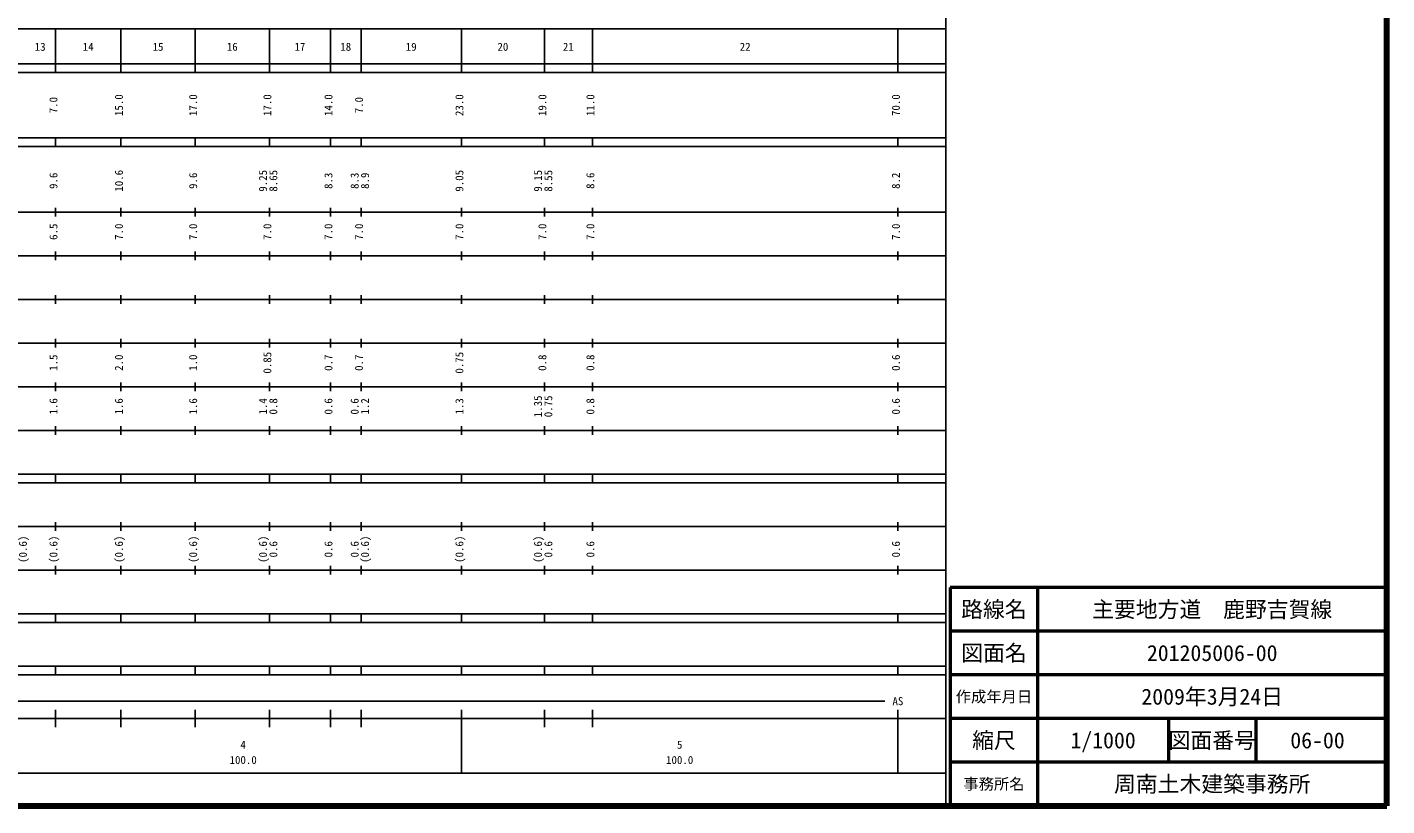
# Model space of a CAD drawing. Units: millimetres on the paper, enlarged 1000 times. Extents: x -31365771 to 680000, y -195175903 to 380000.
# Drawn here: x 368525 to 680000, y 20000 to 198357 of the extents above; entities that cross this region are included whole.
import ezdxf
from ezdxf.enums import TextEntityAlignment as Align

# ---------------------------------------------------------------- set-up
doc = ezdxf.new("R2010")
doc.units = ezdxf.units.MM
doc.header["$LTSCALE"] = 1000
for name, color, linetype, lineweight in [('M-TTL', 2, 'Continuous', 140), ('M-TTL-BAND', 7, 'Continuous', 25), ('M-TTL-FRAM', 2, 'Continuous', 50), ('M-TTL-LINE', 7, 'Continuous', 50)]:
    doc.layers.add(name, color=color, linetype=linetype, lineweight=lineweight)
doc.layers.add('M-TTL-TXT', color=7, linetype='Continuous')
doc.styles.add('ＭＳ ゴシック', font='')
doc.styles.get('ＭＳ ゴシック').set_extended_font_data('MS Gothic')

msp = doc.modelspace()

# ---------------------------------------------------------------- linework, layer by layer
at = {"layer": 'M-TTL'}
for p, q in [((680000, 20000), (680000, 380000)), ((40000, 20000), (680000, 20000))]:
    msp.add_line(p, q, dxfattribs=at)
at = {"layer": 'M-TTL-BAND'}
for p, q in [((579000, 20000), (579000, 370000)), ((68000, 198000), (579000, 198000)), ((375000, 188000), (375000, 198000)), ((390000, 188000), (390000, 198000)), ((407000, 188000), (407000, 198000)), ((424000, 188000), (424000, 198000)), ((438000, 188000), (438000, 198000)), ((445000, 188000), (445000, 198000)), ((468000, 188000), (468000, 198000)), ((487000, 188000), (487000, 198000)), ((498000, 188000), (498000, 198000)), ((568000, 188000), (568000, 198000)), ((40000, 190000), (579000, 190000)), ((40000, 188000), (579000, 188000)), ((40000, 173000), (579000, 173000)), ((375000, 171000), (375000, 173000)), ((390000, 171000), (390000, 173000)), ((407000, 171000), (407000, 173000)), ((424000, 171000), (424000, 173000)), ((438000, 171000), (438000, 173000)), ((445000, 171000), (445000, 173000)), ((468000, 171000), (468000, 173000)), ((487000, 171000), (487000, 173000)), ((498000, 171000), (498000, 173000)), ((568000, 171000), (568000, 173000)), ((40000, 171000), (579000, 171000)), ((40000, 156000), (579000, 156000)), ((375000, 155000), (375000, 157000)), ((390000, 155000), (390000, 157000)), ((407000, 155000), (407000, 157000)), ((424000, 155000), (424000, 157000)), ((438000, 155000), (438000, 157000)), ((445000, 155000), (445000, 157000)), ((468000, 155000), (468000, 157000)), ((487000, 155000), (487000, 157000)), ((498000, 155000), (498000, 157000)), ((568000, 155000), (568000, 157000)), ((375000, 145000), (375000, 147000)), ((390000, 145000), (390000, 147000)), ((407000, 145000), (407000, 147000)), ((424000, 145000), (424000, 147000)), ((438000, 145000), (438000, 147000)), ((445000, 145000), (445000, 147000)), ((468000, 145000), (468000, 147000)), ((487000, 145000), (487000, 147000)), ((498000, 145000), (498000, 147000)), ((568000, 145000), (568000, 147000)), ((46000, 146000), (579000, 146000)), ((52000, 136000), (579000, 136000)), ((375000, 135000), (375000, 137000)), ((390000, 135000), (390000, 137000)), ((407000, 135000), (407000, 137000)), ((424000, 135000), (424000, 137000)), ((438000, 135000), (438000, 137000)), ((445000, 135000), (445000, 137000)), ((468000, 135000), (468000, 137000)), ((487000, 135000), (487000, 137000)), ((498000, 135000), (498000, 137000)), ((568000, 135000), (568000, 137000)), ((46000, 126000), (579000, 126000)), ((375000, 125000), (375000, 127000)), ((390000, 125000), (390000, 127000)), ((407000, 125000), (407000, 127000)), ((424000, 125000), (424000, 127000)), ((438000, 125000), (438000, 127000)), ((445000, 125000), (445000, 127000)), ((468000, 125000), (468000, 127000)), ((487000, 125000), (487000, 127000)), ((498000, 125000), (498000, 127000)), ((568000, 125000), (568000, 127000)), ((52000, 116000), (579000, 116000)), ((375000, 115000), (375000, 117000)), ((390000, 115000), (390000, 117000)), ((407000, 115000), (407000, 117000)), ((424000, 115000), (424000, 117000)), ((438000, 115000), (438000, 117000)), ((445000, 115000), (445000, 117000)), ((468000, 115000), (468000, 117000)), ((487000, 115000), (487000, 117000)), ((498000, 115000), (498000, 117000)), ((568000, 115000), (568000, 117000)), ((46000, 106000), (579000, 106000)), ((375000, 105000), (375000, 107000)), ((390000, 105000), (390000, 107000)), ((407000, 105000), (407000, 107000)), ((424000, 105000), (424000, 107000)), ((438000, 105000), (438000, 107000)), ((445000, 105000), (445000, 107000)), ((468000, 105000), (468000, 107000)), ((487000, 105000), (487000, 107000)), ((498000, 105000), (498000, 107000)), ((568000, 105000), (568000, 107000)), ((40000, 96000), (579000, 96000)), ((40000, 94000), (579000, 94000)), ((375000, 94000), (375000, 96000)), ((390000, 94000), (390000, 96000)), ((407000, 94000), (407000, 96000)), ((424000, 94000), (424000, 96000)), ((438000, 94000), (438000, 96000)), ((445000, 94000), (445000, 96000)), ((468000, 94000), (468000, 96000)), ((487000, 94000), (487000, 96000)), ((498000, 94000), (498000, 96000)), ((568000, 94000), (568000, 96000)), ((375000, 83000), (375000, 85000)), ((390000, 83000), (390000, 85000)), ((407000, 83000), (407000, 85000)), ((424000, 83000), (424000, 85000)), ((438000, 83000), (438000, 85000)), ((445000, 83000), (445000, 85000)), ((468000, 83000), (468000, 85000)), ((487000, 83000), (487000, 85000)), ((498000, 83000), (498000, 85000)), ((568000, 83000), (568000, 85000)), ((49000, 84000), (579000, 84000)), ((375000, 73000), (375000, 75000)), ((390000, 73000), (390000, 75000)), ((407000, 73000), (407000, 75000)), ((424000, 73000), (424000, 75000)), ((438000, 73000), (438000, 75000)), ((445000, 73000), (445000, 75000)), ((468000, 73000), (468000, 75000)), ((487000, 73000), (487000, 75000)), ((498000, 73000), (498000, 75000)), ((568000, 73000), (568000, 75000)), ((40000, 74000), (579000, 74000)), ((40000, 64000), (579000, 64000)), ((375000, 62000), (375000, 64000)), ((390000, 62000), (390000, 64000)), ((407000, 62000), (407000, 64000)), ((424000, 62000), (424000, 64000)), ((438000, 62000), (438000, 64000)), ((445000, 62000), (445000, 64000)), ((468000, 62000), (468000, 64000)), ((487000, 62000), (487000, 64000)), ((498000, 62000), (498000, 64000)), ((568000, 62000), (568000, 64000)), ((40000, 62000), (579000, 62000)), ((40000, 52000), (579000, 52000)), ((40000, 50000), (579000, 50000)), ((375000, 50000), (375000, 52000)), ((390000, 50000), (390000, 52000)), ((407000, 50000), (407000, 52000)), ((424000, 50000), (424000, 52000)), ((438000, 50000), (438000, 52000)), ((445000, 50000), (445000, 52000)), ((468000, 50000), (468000, 52000)), ((487000, 50000), (487000, 52000)), ((498000, 50000), (498000, 52000)), ((568000, 50000), (568000, 52000)), ((71000, 44000), (565000, 44000)), ((375000, 38000), (375000, 42000)), ((390000, 38000), (390000, 42000)), ((407000, 38000), (407000, 42000)), ((424000, 38000), (424000, 42000)), ((438000, 38000), (438000, 42000)), ((445000, 38000), (445000, 42000)), ((468000, 27500), (468000, 42000)), ((487000, 38000), (487000, 42000)), ((498000, 38000), (498000, 42000)), ((568000, 27500), (568000, 42000)), ((40000, 40000), (579000, 40000)), ((68000, 27500), (579000, 27500))]:
    msp.add_line(p, q, dxfattribs=at)
at = {"layer": 'M-TTL-FRAM'}
for p, q in [((680000, 70000), (580000, 70000)), ((580000, 70000), (580000, 20000))]:
    msp.add_line(p, q, dxfattribs=at)
at = {"layer": 'M-TTL-LINE'}
for p, q in [((600000, 70000), (600000, 20000)), ((680000, 60000), (580000, 60000)), ((680000, 50000), (580000, 50000)), ((680000, 40000), (580000, 40000)), ((630000, 40000), (630000, 30000)), ((650000, 40000), (650000, 30000)), ((680000, 30000), (580000, 30000))]:
    msp.add_line(p, q, dxfattribs=at)

# ---------------------------------------------------------------- texts
at = {"layer": 'M-TTL-BAND', "style": 'ＭＳ ゴシック'}
for s, p in [('13', (371500, 192405)), ('14', (382500, 192405)), ('15', (398500, 192405)), ('16', (415500, 192405)), ('17', (431000, 192405)), ('18', (441500, 192405)), ('19', (456500, 192405)), ('20', (477500, 192405)), ('21', (492500, 192405)), ('22', (533000, 192405)), ('AS', (568000, 42500)), ('4', (418000, 32523)), ('5', (518000, 32523)), ('100.0', (418000, 29033)), ('100.0', (518000, 29033))]:
    msp.add_text(s, height=1833, dxfattribs=at).set_placement(p, align=Align.BOTTOM_CENTER)
for s, p in [('7.0', (376000, 180500)), ('15.0', (391000, 180500)), ('17.0', (408000, 180500)), ('17.0', (425000, 180500)), ('14.0', (439000, 180500)), ('7.0', (446000, 180500)), ('23.0', (469000, 180500)), ('19.0', (488000, 180500)), ('11.0', (499000, 180500)), ('70.0', (569000, 180500)), ('10.6', (391000, 163174)), ('9.25', (424000, 163174)), ('8.65', (426370, 163174)), ('9.05', (469000, 163174)), ('9.15', (487000, 163174)), ('8.55', (489370, 163174)), ('9.6', (376000, 163174)), ('9.6', (408000, 163174)), ('8.3', (439000, 163174)), ('8.3', (445000, 163174)), ('8.9', (447370, 163174)), ('8.6', (499000, 163174)), ('8.2', (569000, 163174)), ('6.5', (376000, 151500)), ('7.0', (391000, 151500)), ('7.0', (408000, 151500)), ('7.0', (425000, 151500)), ('7.0', (439000, 151500)), ('7.0', (446000, 151500)), ('7.0', (469000, 151500)), ('7.0', (488000, 151500)), ('7.0', (499000, 151500)), ('7.0', (569000, 151500)), ('1.5', (376000, 121500)), ('2.0', (391000, 121500)), ('1.0', (408000, 121500)), ('0.85', (425000, 121500)), ('0.7', (439000, 121500)), ('0.7', (446000, 121500)), ('0.75', (469000, 121500)), ('0.8', (488000, 121500)), ('0.8', (499000, 121500)), ('0.6', (569000, 121500)), ('1.6', (376000, 111500)), ('1.6', (391000, 111500)), ('1.6', (408000, 111500)), ('1.4', (424000, 111500)), ('0.8', (426370, 111500)), ('0.6', (439000, 111500)), ('0.6', (445000, 111500)), ('1.2', (447370, 111500)), ('1.3', (469000, 111500)), ('1.35', (487000, 111500)), ('0.75', (489370, 111500)), ('0.8', (499000, 111500)), ('0.6', (569000, 111500)), ('(0.6)', (369000, 78764)), ('(0.6)', (376000, 78764)), ('(0.6)', (391000, 78764)), ('(0.6)', (408000, 78764)), ('(0.6)', (424000, 78764)), ('(0.6)', (447370, 78764)), ('(0.6)', (469000, 78764)), ('(0.6)', (487000, 78764)), ('0.6', (426370, 78764)), ('0.6', (439000, 78764)), ('0.6', (445000, 78764)), ('0.6', (489370, 78764)), ('0.6', (499000, 78764)), ('0.6', (569000, 78764))]:
    msp.add_text(s, height=1833, rotation=90, dxfattribs=at).set_placement(p, align=Align.BOTTOM_CENTER)
at = {"layer": 'M-TTL-TXT', "style": 'ＭＳ ゴシック'}
for s, height, p in [('路線名', 3666, (590000, 65000)), ('路線名', 3666, (590000, 65000)), ('主要地方道\u3000鹿野吉賀線', 3666, (640000, 65000)), ('図面名', 3666, (590000, 55000)), ('図面名', 3666, (590000, 55000)), ('201205006-00', 3666, (640000, 55000)), ('2009年3月24日', 3666, (640000, 45000)), ('作成年月日', 2566, (590000, 45000)), ('作成年月日', 2566, (590000, 45000)), ('縮尺', 3666, (590000, 35000)), ('縮尺', 3666, (590000, 35000)), ('1/1000', 3666, (615000, 35000)), ('図面番号', 3666, (640000, 35000)), ('図面番号', 3666, (640000, 35000)), ('06-00', 3666, (664125, 35000)), ('事務所名', 2566, (590000, 25000)), ('事務所名', 2566, (590000, 25000)), ('周南土木建築事務所', 3666, (640000, 25000))]:
    msp.add_text(s, height=height, dxfattribs=at).set_placement(p, align=Align.MIDDLE_CENTER)

doc.saveas('drawing.dxf')
